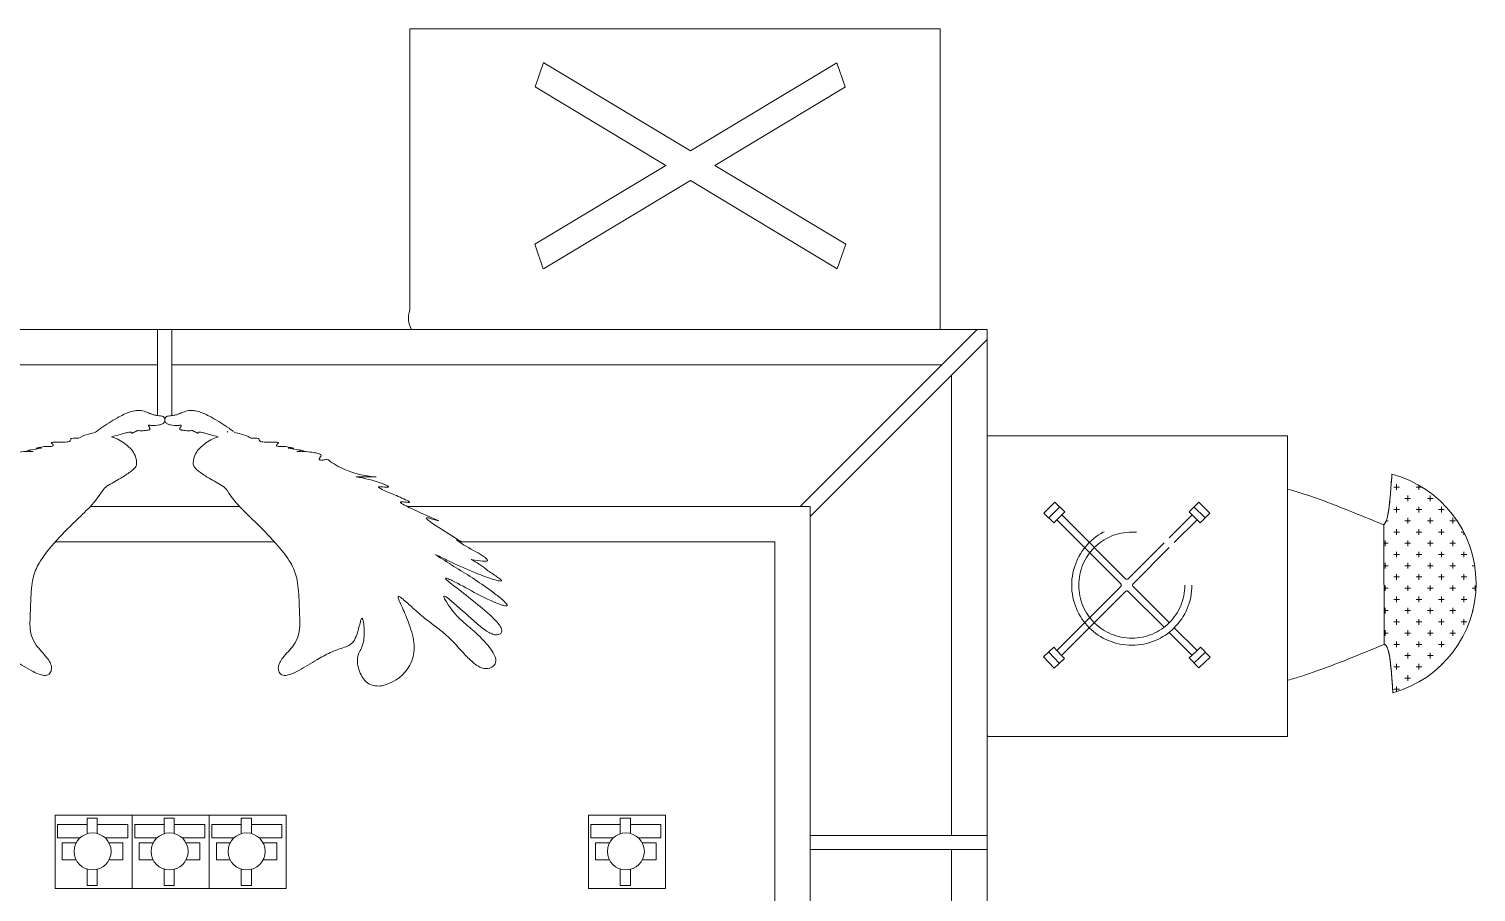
# Model space of a CAD drawing. Extents: x 3270 to 6851, y -140 to 2884.
# Drawn here: x 5317.5 to 5726.6, y 846.2 to 1090.2 of the extents above; entities that cross this region are included whole.
import ezdxf

# ---------------------------------------------------------------- set-up
doc = ezdxf.new("R2010")
doc.units = 0
doc.header["$LTSCALE"] = 20
doc.linetypes.add('ACAD_ISO03W100', pattern=[30, 12, -18])
doc.layers.get('0').update_dxf_attribs({"linetype": 'CONTINUOUS', "lineweight": 15})
for name, color, linetype, lineweight in [('_TOLAN_gorunus 3', 251, 'CONTINUOUS', 5), ('e4rft', 56, 'CONTINUOUS', 9), ('Ö-MOBİLYA', 31, 'CONTINUOUS', 18)]:
    doc.layers.add(name, color=color, linetype=linetype, lineweight=lineweight)

msp = doc.modelspace()

# ---------------------------------------------------------------- linework, layer by layer
for p, q in [((5353.88, 980.94), (5353.88, 1005.24)), ((5357.88, 980.92), (5357.88, 1005.24)), ((5535.55, 955.24), (5585.55, 1005.24)), ((5538.38, 952.42), (5588.38, 1002.42)), ((5334.87, 955.24), (5377.02, 955.24)), ((5424.36, 955.24), (5538.38, 955.24)), ((5538.38, 955.24), (5538.38, 765.24)), ((5538.38, 862.24), (5588.38, 862.24)), ((5538.38, 858.24), (5588.38, 858.24))]:
    msp.add_line(p, q)
msp.add_lwpolyline([(5123.38, 1005.24), (5588.38, 1005.24), (5588.38, 715.24), (5123.38, 715.24)], close=True)
for points in [[(5136.21, 995.24), (5353.88, 995.24)], [(5357.88, 995.24), (5575.55, 995.24)], [(5578.38, 992.42), (5578.38, 862.24)], [(5324.97, 945.24), (5386.92, 945.24)], [(5439.17, 945.24), (5528.38, 945.24), (5528.38, 775.24), (5438.36, 775.24)], [(5578.38, 858.24), (5578.38, 728.07)]]:
    msp.add_lwpolyline(points)
at = {"layer": '_TOLAN_gorunus 3'}
for p, q in [((5588.38, 975.24), (5673.38, 975.24)), ((5588.38, 975.24), (5673.38, 975.24)), ((5588.38, 890.24), (5673.38, 890.24)), ((5588.38, 890.24), (5673.38, 890.24))]:
    msp.add_line(p, q, dxfattribs=at)
msp.add_lwpolyline([(5588.38, 975.24), (5588.38, 890.24), (5673.38, 890.24), (5673.38, 975.24), (5588.38, 975.24)], dxfattribs=at)
msp.add_lwpolyline([(5588.38, 975.24), (5588.38, 890.24), (5673.38, 890.24), (5673.38, 975.24), (5588.38, 975.24)], dxfattribs=at)
at = {"layer": 'e4rft'}
for p, q in [((5336.58, 976.39), (5336.36, 976.21)), ((5340.89, 974.97), (5340.89, 974.96)), ((5371, 974.97), (5371, 974.96)), ((5373.52, 976.39), (5373.73, 976.21)), ((5324.93, 868), (5346.7, 868)), ((5324.93, 847.2), (5324.93, 868)), ((5346.7, 868), (5346.7, 847.2)), ((5346.7, 868), (5368.48, 868)), ((5346.7, 847.2), (5346.7, 868)), ((5368.48, 868), (5368.48, 847.2)), ((5368.48, 868), (5390.25, 868)), ((5368.48, 847.2), (5368.48, 868)), ((5390.25, 868), (5390.25, 847.2)), ((5475.7, 868), (5497.47, 868)), ((5475.7, 847.2), (5475.7, 868)), ((5497.47, 868), (5497.47, 847.2)), ((5325.62, 861.6), (5325.62, 865.3)), ((5325.62, 865.3), (5333.92, 865.3)), ((5333.92, 862.71), (5333.92, 867.08)), ((5333.92, 867.08), (5336.84, 867.08)), ((5336.84, 867.08), (5336.84, 862.78)), ((5336.84, 865.3), (5345.42, 865.3)), ((5345.42, 865.3), (5345.42, 861.6)), ((5347.4, 861.6), (5347.4, 865.3)), ((5347.4, 865.3), (5355.7, 865.3)), ((5355.7, 862.71), (5355.7, 867.08)), ((5355.7, 867.08), (5358.61, 867.08)), ((5358.61, 867.08), (5358.61, 862.78)), ((5358.61, 865.3), (5367.2, 865.3)), ((5367.2, 865.3), (5367.2, 861.6)), ((5369.17, 861.6), (5369.17, 865.3)), ((5369.17, 865.3), (5377.47, 865.3)), ((5377.47, 862.71), (5377.47, 867.08)), ((5377.47, 867.08), (5380.39, 867.08)), ((5380.39, 867.08), (5380.39, 862.78)), ((5380.39, 865.3), (5388.97, 865.3)), ((5388.97, 865.3), (5388.97, 861.6)), ((5476.39, 861.6), (5476.39, 865.3)), ((5476.39, 865.3), (5484.69, 865.3)), ((5484.69, 862.71), (5484.69, 867.08)), ((5484.69, 867.08), (5487.61, 867.08)), ((5487.61, 867.08), (5487.61, 862.78)), ((5487.61, 865.3), (5496.19, 865.3)), ((5496.19, 865.3), (5496.19, 861.6)), ((5331.99, 861.6), (5325.62, 861.6)), ((5326.94, 855.31), (5326.94, 860.14)), ((5326.94, 860.14), (5330.86, 860.14)), ((5345.42, 861.6), (5339.01, 861.6)), ((5340.14, 860.14), (5344.06, 860.14)), ((5344.06, 860.14), (5344.06, 855.31)), ((5353.76, 861.6), (5347.4, 861.6)), ((5348.71, 855.31), (5348.71, 860.14)), ((5348.71, 860.14), (5352.63, 860.14)), ((5367.2, 861.6), (5360.78, 861.6)), ((5361.91, 860.14), (5365.83, 860.14)), ((5365.83, 860.14), (5365.83, 855.31)), ((5375.54, 861.6), (5369.17, 861.6)), ((5370.49, 855.31), (5370.49, 860.14)), ((5370.49, 860.14), (5374.41, 860.14)), ((5388.97, 861.6), (5382.56, 861.6)), ((5383.68, 860.14), (5387.6, 860.14)), ((5387.6, 860.14), (5387.6, 855.31)), ((5482.76, 861.6), (5476.39, 861.6)), ((5477.71, 855.31), (5477.71, 860.14)), ((5477.71, 860.14), (5481.63, 860.14)), ((5496.19, 861.6), (5489.78, 861.6)), ((5490.9, 860.14), (5494.82, 860.14)), ((5494.82, 860.14), (5494.82, 855.31)), ((5330.86, 855.31), (5326.94, 855.31)), ((5344.06, 855.31), (5340.14, 855.31)), ((5352.63, 855.31), (5348.71, 855.31)), ((5365.83, 855.31), (5361.91, 855.31)), ((5374.41, 855.31), (5370.49, 855.31)), ((5387.6, 855.31), (5383.68, 855.31)), ((5481.63, 855.31), (5477.71, 855.31)), ((5494.82, 855.31), (5490.9, 855.31)), ((5333.92, 848.1), (5333.92, 852.74)), ((5336.84, 852.67), (5336.84, 848.1)), ((5355.7, 848.1), (5355.7, 852.74)), ((5358.61, 852.67), (5358.61, 848.1)), ((5377.47, 848.1), (5377.47, 852.74)), ((5380.39, 852.67), (5380.39, 848.1)), ((5484.69, 848.1), (5484.69, 852.74)), ((5487.61, 852.67), (5487.61, 848.1)), ((5346.7, 847.2), (5324.93, 847.2)), ((5336.84, 848.1), (5333.92, 848.1)), ((5368.48, 847.2), (5346.7, 847.2)), ((5358.61, 848.1), (5355.7, 848.1)), ((5390.25, 847.2), (5368.48, 847.2)), ((5380.39, 848.1), (5377.47, 848.1)), ((5497.47, 847.2), (5475.7, 847.2)), ((5487.61, 848.1), (5484.69, 848.1))]:
    msp.add_line(p, q, dxfattribs=at)
for points in [[(5336.58, 976.39, -0.021633), (5337.82, 977.33, -0.023724), (5342.53, 980.3, -0.017695), (5344.28, 981.22, -0.024483), (5345.78, 981.84, -0.040149), (5347.32, 982.27, -0.03998), (5348.35, 982.38, -0.077482), (5350.04, 982.15, -0.020775), (5350.79, 981.89, 0.002839), (5351.9, 981.46, 0.019846), (5352.69, 981.19, 0.028571), (5353.58, 980.98, 0.016867), (5355.05, 980.79)], [(5375.32, 976.39, 0.021633), (5374.07, 977.33, 0.023724), (5369.36, 980.3, 0.017695), (5367.61, 981.22, 0.024483), (5366.12, 981.84, 0.040149), (5364.57, 982.27, 0.03998), (5363.54, 982.38, 0.077482), (5361.85, 982.15, 0.020775), (5361.1, 981.89, -0.002839), (5359.99, 981.46, -0.019846), (5359.2, 981.19, -0.028571), (5358.32, 980.98, -0.016867), (5356.85, 980.79)], [(5355.05, 980.79, -0.051461), (5355.47, 980.63, -0.143185), (5355.79, 980.32, -0.049684), (5355.88, 980.11, -0.081305), (5355.96, 979.66, -0.214332), (5355.62, 978.85, -0.068743), (5355.26, 978.59, -0.043623), (5354.84, 978.41, -0.023769), (5354.41, 978.29, -0.082482), (5352.21, 978.14, -0.00618), (5351.79, 978.18, 0.025605), (5351.5, 978.21, 0.17655), (5351.35, 978.17, 0.19468), (5351.33, 978.12, 0.09781), (5351.34, 978.04, 0.035304), (5351.39, 977.93, 0.006541), (5351.55, 977.64, -0.039655), (5351.69, 977.33, -0.05579), (5351.73, 977.19, -0.112977), (5351.72, 977.07, -0.133114), (5351.65, 976.98, -0.079723), (5351.54, 976.91, -0.038625), (5351.36, 976.86, -0.017607), (5351.14, 976.82, -0.007781), (5349.79, 976.64, -0.014826), (5349.26, 976.6, -0.089396), (5348.42, 976.7, 0.146302), (5348.15, 976.69, 0.044167), (5347.97, 976.62, -0.022303), (5346.86, 976.02, -0.025917), (5346.75, 975.98, -0.09308), (5346.65, 975.97, -0.217472), (5346.61, 975.99, -0.079503), (5346.57, 976.1, 0.206359), (5346.48, 976.23, 0.086084), (5346.35, 976.27, 0.057534), (5346.09, 976.28, 0.038394), (5345.45, 976.18, -0.017513), (5344.27, 975.88, 0.02918), (5343.6, 975.68, -0.014699), (5342.92, 975.46, -0.015923), (5340.89, 974.97)], [(5356.85, 980.79, 0.051461), (5356.42, 980.63, 0.143185), (5356.11, 980.32, 0.049684), (5356.01, 980.11, 0.081305), (5355.93, 979.66, 0.214332), (5356.27, 978.85, 0.068743), (5356.63, 978.59, 0.043623), (5357.05, 978.41, 0.023769), (5357.49, 978.29, 0.082482), (5359.68, 978.14, 0.00618), (5360.1, 978.18, -0.025605), (5360.39, 978.21, -0.17655), (5360.54, 978.17, -0.19468), (5360.56, 978.12, -0.09781), (5360.55, 978.04, -0.035304), (5360.5, 977.93, -0.006541), (5360.34, 977.64, 0.039655), (5360.2, 977.33, 0.05579), (5360.16, 977.19, 0.112977), (5360.17, 977.07, 0.133114), (5360.24, 976.98, 0.079723), (5360.36, 976.91, 0.038625), (5360.53, 976.86, 0.017607), (5360.75, 976.82, 0.007781), (5362.11, 976.64, 0.014826), (5362.63, 976.6, 0.089396), (5363.47, 976.7, -0.146302), (5363.74, 976.69, -0.044167), (5363.93, 976.62, 0.022303), (5365.04, 976.02, 0.025917), (5365.15, 975.98, 0.09308), (5365.24, 975.97, 0.217472), (5365.28, 975.99, 0.079503), (5365.32, 976.1, -0.206359), (5365.42, 976.23, -0.086084), (5365.54, 976.27, -0.057534), (5365.8, 976.28, -0.038394), (5366.44, 976.18, 0.017513), (5367.62, 975.88, -0.02918), (5368.29, 975.68, 0.014699), (5368.97, 975.46, 0.015923), (5371, 974.97)], [(5340.89, 974.96, -0.092776), (5344.79, 972.87, -0.047842), (5346.47, 971.32, -0.162774), (5347.95, 967.69, -0.247492), (5347.16, 965.84, -0.027481), (5346.18, 965.04, -0.030887), (5343.44, 963.24, 0.029693), (5339.57, 960.94, 0.07004), (5338.26, 959.7, -0.061556), (5334.21, 954.57, -0.007258), (5330.02, 950.49, 0.021948), (5323.92, 944.05, 0.042161), (5320.39, 939.24, 0.079049), (5318.7, 935, 0.030873), (5318.24, 932.04, 0.014238), (5318.03, 928.84, -0.00114), (5317.84, 923.81, 0.027037), (5317.82, 921.26, 0.060559), (5318.25, 918.68, 0.081131), (5319.56, 916.05, 0.028166), (5321.04, 914.27, -0.017617), (5322.6, 912.46, -0.053512), (5323.49, 911.08, -0.099715), (5323.88, 909.68, -0.12047), (5323.62, 908.37, -0.240247), (5322.55, 907.52, -0.076995), (5321.77, 907.48, -0.065162), (5320.35, 907.82, -0.035534), (5318.11, 908.85, -0.012489), (5312.99, 911.86, 0.027008)], [(5316.93, 970.99, -0.036548), (5317.96, 971.23, 0.00816), (5321.08, 971.74, -0.016631), (5319.62, 971.65, -1.844379), (5319.68, 971.71, -0.024295), (5320.55, 971.92, -0.02512), (5322.25, 972.2, -0.062292), (5323.37, 972.17, 0.116737), (5324.2, 972.3, 0.286678), (5324.4, 972.51, 0.209114), (5324.26, 972.79, 0.033951), (5324, 973.01, -0.342403), (5323.83, 973.28, -0.156416), (5324.03, 973.36, -0.031867), (5324.45, 973.41, -0.016974), (5326.41, 973.41, 0.034168), (5328.28, 973.47, 0.076456), (5328.93, 973.63, 0.220663), (5329.27, 973.98, -0.089132), (5329.38, 974.33, -0.195452), (5329.62, 974.49, -0.074663), (5330.56, 974.52, 0.105394), (5331.84, 974.65, -0.067036), (5334.37, 975.7, -0.020907), (5336.36, 976.21)], [(5371, 974.96, 0.092776), (5367.1, 972.87, 0.047842), (5365.42, 971.32, 0.162774), (5363.95, 967.69, 0.247492), (5364.73, 965.84, 0.027481), (5365.71, 965.04, 0.030887), (5368.45, 963.24, -0.029693), (5372.32, 960.94, -0.07004), (5373.63, 959.7, 0.061556), (5377.68, 954.57, 0.007258), (5381.87, 950.49, -0.021948), (5387.97, 944.05, -0.042161), (5391.51, 939.24, -0.079049), (5393.2, 935, -0.030873), (5393.65, 932.04, -0.014238), (5393.86, 928.84, 0.00114), (5394.05, 923.81, -0.027037), (5394.08, 921.26, -0.060559), (5393.64, 918.68, -0.081131), (5392.33, 916.05, -0.028166), (5390.86, 914.27, 0.017617), (5389.29, 912.46, 0.053512), (5388.4, 911.08, 0.099715), (5388.01, 909.68, 0.12047), (5388.27, 908.37, 0.240247), (5389.35, 907.52, 0.076995), (5390.12, 907.48, 0.065162), (5391.54, 907.82, 0.035534), (5393.78, 908.85, 0.012489), (5398.9, 911.86, -0.027008), (5402.68, 913.93, -0.02942), (5404.88, 914.8, 0.006879), (5406.76, 915.44, 0.063507), (5408.31, 916.2, 0.104542), (5409.51, 917.47, 0.062488), (5410.37, 919.51, 0.01498), (5411.2, 922.71, -0.087785), (5411.51, 923.55, -0.572951), (5411.7, 923.6, -0.141001), (5411.98, 922.89, -0.036547), (5412.24, 920.96, -0.030158), (5412.27, 918.56, -0.055072), (5411.95, 916.4, -0.049053), (5411.31, 914.82, 0.026627), (5410.67, 913.45, 0.111288), (5410.37, 911.29, 0.103497), (5411.64, 907.17, 0.187692), (5414.5, 904.74, 0.083639), (5416.29, 904.48, 0.064401), (5418.2, 904.78, 0.194315), (5425.2, 910.39, 0.130383), (5426.43, 915.35, 0.047713), (5426.09, 918.2, 0.028903), (5425.29, 921.1, 0.017066), (5424.26, 923.86, 0.004198), (5422.35, 928.22, -0.047926), (5421.92, 929.44, -0.478938), (5422.01, 929.79, -0.166167), (5422.32, 929.7, -0.049351), (5423.18, 929.08, -0.008295), (5425.99, 926.61, 0.011018), (5429.48, 923.59, 0.009554), (5431.78, 921.81, -0.019002), (5435.11, 919.2, -0.025467), (5437.32, 917.09, -0.004909), (5440.65, 913.48, 0.034855), (5443.4, 910.87, 0.052068), (5445.01, 909.83, 0.095346), (5446.59, 909.39, 0.18895), (5448.85, 910.14, 0.21638), (5449.5, 911.54, 0.071143), (5449.39, 912.4, 0.046275), (5449.04, 913.33, 0.051148), (5447.76, 915.35, 0.026849), (5445.96, 917.44, 0.016407), (5443.93, 919.42, 0.003501), (5440.1, 922.77, -0.088013), (5435.02, 929.17, -0.137003), (5434.82, 929.81, -0.369487), (5434.92, 929.89, -0.129992), (5435.46, 929.65, -0.033014), (5436.99, 928.47, -0.002187), (5443.22, 922.96, 0.019119), (5446.27, 920.46, 0.028742), (5447.58, 919.6, 0.055421), (5448.75, 919.08, 0.140282), (5450.24, 919.03, 0.116882), (5450.89, 919.36, 0.252031), (5451.18, 920.16, 0.084632), (5450.97, 920.88, 0.061514), (5450.14, 922.16, 0.038693), (5447.7, 924.7, 0.019793), (5437.08, 933.23, -0.021842), (5435.55, 934.52, -0.240714), (5435.26, 934.96, -0.193895), (5435.32, 934.98, -0.105424), (5435.81, 934.86, -0.0234), (5437.06, 934.32, -0.012613), (5443.38, 930.95, 0.040655), (5451.03, 927.46, 0.030959), (5452.07, 927.16, 0.146144), (5452.64, 927.15, 0.452072), (5452.69, 927.44, 0.075306), (5452.28, 927.99, 0.033758), (5450.97, 929.21, 0.015238), (5448.21, 931.35, 0.012114), (5442.9, 935.05, -0.000874), (5432.45, 941.58, -0.340433), (5432.59, 941.54, -0.011778), (5433.44, 941.14, 0.001877), (5436.99, 939.45, 0.013505), (5443.95, 936.4, 0.025245), (5449.28, 934.49, 0.027467), (5450.49, 934.2, 0.171674), (5451.08, 934.21, 0.378355), (5451.08, 934.36, 0.068526), (5450.84, 934.61, 0.027334), (5449.83, 935.37, -0.000258), (5446.92, 937.32, 0.065152), (5442.51, 940.25, -0.010115), (5442.99, 940.16, 0.02359), (5445.77, 939.78, 0.078199), (5447, 939.79, 0.283746), (5447.18, 939.96, 0.199601), (5447.09, 940.21, 0.07183), (5446.23, 940.96, 0.023182), (5443.87, 942.43, -0.033899), (5438.42, 945.77, -1.465016), (5438.4, 945.84, -0.066109), (5439.25, 945.47, 0.136514), (5439.84, 945.21, 0.038142), (5439.58, 945.4, -0.009316), (5431.31, 950.65, -0.024165), (5430.18, 951.52, -0.09662), (5429.87, 951.87, -0.550337), (5429.95, 952.03, -0.119994), (5430.58, 951.99, 0.024976), (5433.3, 951.22, 0.034886), (5433.03, 951.36, -0.007578), (5425.08, 954.89, -0.020271), (5423.17, 955.89, -0.079586), (5422.57, 956.35, -0.593375), (5422.6, 956.53, -0.112567), (5423.12, 956.56, -0.009325), (5424.24, 956.43, 0.06217), (5425.06, 956.39, 0.625211), (5425.11, 956.48, 0.10301), (5424.93, 956.65, 0.032651), (5423.98, 957.16, 0.010147), (5419.83, 958.97, -0.033169), (5416.54, 960.5, -0.086368), (5416.35, 960.66, -0.735542), (5416.5, 960.8, -0.044637), (5417.11, 960.8, 0.025791), (5418.88, 960.66, 0.123847), (5419.16, 960.72, 0.514101), (5419.16, 960.85, 0.092292), (5418.48, 961.26, 0.021661), (5417.12, 961.82, 0.047666), (5410.02, 963.61, -0.112791), (5410.2, 963.63, -0.001409), (5415.71, 963.61, 0.01798), (5415.29, 963.66, -0.082594), (5406.77, 965.67, -0.054716), (5402.17, 968.39, 0.285404), (5401.5, 968.49, -0.044233), (5400.24, 968.33, -0.070341), (5399.82, 968.38, -0.229408), (5399.59, 968.55, -0.229195), (5399.66, 968.89, -0.017568), (5400.05, 969.41, 0.360693), (5400.05, 969.81, 0.104086), (5399.75, 970.03, 0.060094), (5398.98, 970.3, 0.027919), (5397.53, 970.55, 0.050167), (5393.21, 970.82, 0.042977), (5394.94, 970.84, 0.501701), (5395.09, 970.91, 0.166503), (5394.96, 970.99, 0.036548), (5393.93, 971.23, -0.00816), (5390.81, 971.74, 0.016631), (5392.27, 971.65, 1.844379), (5392.21, 971.71, 0.024295), (5391.34, 971.92, 0.02512), (5389.64, 972.2, 0.062292), (5388.52, 972.17, -0.116737), (5387.69, 972.3, -0.286678), (5387.49, 972.51, -0.209114), (5387.64, 972.79, -0.033951), (5387.9, 973.01, 0.342403), (5388.07, 973.28, 0.156416), (5387.86, 973.36, 0.031867), (5387.44, 973.41, 0.016974), (5385.48, 973.41, -0.034168), (5383.61, 973.47, -0.076456), (5382.96, 973.63, -0.220663), (5382.62, 973.98, 0.089132), (5382.52, 974.33, 0.195452), (5382.28, 974.49, 0.074663), (5381.33, 974.52, -0.105394), (5380.06, 974.65, 0.067036), (5377.53, 975.7, 0.020907), (5375.53, 976.21)], [(5314.36, 970.55, -0.050167), (5318.69, 970.82, -0.042977), (5316.95, 970.84, -0.501701)]]:
    msp.add_lwpolyline(points, format="xyb", dxfattribs=at)
for centre in [(5335.5, 857.72), (5357.27, 857.72), (5379.05, 857.72), (5486.27, 857.72)]:
    msp.add_circle(centre, 5.23, dxfattribs=at)
at = {"layer": 'Ö-MOBİLYA'}
for p, q in [((5425.17, 1010.74), (5425.17, 1090.24)), ((5425.17, 1090.24), (5575.17, 1090.24)), ((5575.17, 1090.24), (5575.17, 1005.24)), ((5460.65, 1073.86), (5463.02, 1080.72)), ((5462.92, 1022.43), (5460.53, 1029.37)), ((5575.17, 1005.24), (5425.67, 1005.24)), ((5673.38, 975.24), (5588.38, 975.24)), ((5588.38, 975.24), (5588.38, 890.74)), ((5673.38, 890.24), (5673.38, 975.24)), ((5704.16, 959.91), (5704.16, 961.5)), ((5704.96, 960.71), (5703.37, 960.71)), ((5708.13, 957.53), (5706.54, 957.53)), ((5707.34, 956.74), (5707.34, 958.33)), ((5711.31, 960.71), (5709.72, 960.71)), ((5710.51, 959.91), (5710.51, 961.24)), ((5714.48, 957.53), (5712.89, 957.53)), ((5713.69, 956.74), (5713.69, 958.33)), ((5704.96, 954.36), (5703.37, 954.36)), ((5704.16, 953.56), (5704.16, 955.15)), ((5711.31, 954.36), (5709.72, 954.36)), ((5710.51, 953.56), (5710.51, 955.15)), ((5717.66, 954.36), (5716.07, 954.36)), ((5716.86, 953.56), (5716.86, 955.15)), ((5700.53, 950.03, 33.61), (5700.69, 916.26, 32.32)), ((5700.53, 950.03), (5700.69, 916.26)), ((5700.53, 950.03), (5700.69, 916.26)), ((5700.99, 950.39), (5700.99, 950.65)), ((5701.78, 951.18), (5701.24, 951.18)), ((5708.13, 951.18), (5706.54, 951.18)), ((5707.34, 950.39), (5707.34, 951.98)), ((5714.48, 951.18), (5712.89, 951.18)), ((5713.69, 950.39), (5713.69, 951.98)), ((5720.83, 951.18), (5719.24, 951.18)), ((5720.04, 950.39), (5720.04, 951.98)), ((5700.99, 944.04), (5700.99, 945.63)), ((5704.96, 948.01), (5703.37, 948.01)), ((5704.16, 947.21), (5704.16, 948.8)), ((5707.34, 944.04), (5707.34, 945.63)), ((5711.31, 948.01), (5709.72, 948.01)), ((5710.51, 947.21), (5710.51, 948.8)), ((5713.69, 944.04), (5713.69, 945.63)), ((5717.66, 948.01), (5716.07, 948.01)), ((5716.86, 947.21), (5716.86, 948.8)), ((5720.04, 944.04), (5720.04, 945.63)), ((5723.14, 948.01), (5722.42, 948.01)), ((5723.21, 947.21), (5723.21, 947.87)), ((5701.78, 944.83), (5700.55, 944.83)), ((5704.96, 941.66), (5703.37, 941.66)), ((5704.16, 940.86), (5704.16, 942.45)), ((5708.13, 944.83), (5706.54, 944.83)), ((5711.31, 941.66), (5709.72, 941.66)), ((5710.51, 940.86), (5710.51, 942.45)), ((5714.48, 944.83), (5712.89, 944.83)), ((5717.66, 941.66), (5716.07, 941.66)), ((5716.86, 940.86), (5716.86, 942.45)), ((5720.83, 944.83), (5719.24, 944.83)), ((5724.01, 941.66), (5722.42, 941.66)), ((5723.21, 940.86), (5723.21, 942.45)), ((5701.78, 938.48), (5700.58, 938.48)), ((5700.99, 937.69), (5700.99, 939.28)), ((5708.13, 938.48), (5706.54, 938.48)), ((5707.34, 937.69), (5707.34, 939.28)), ((5714.48, 938.48), (5712.89, 938.48)), ((5713.69, 937.69), (5713.69, 939.28)), ((5720.83, 938.48), (5719.24, 938.48)), ((5720.04, 937.69), (5720.04, 939.28)), ((5726.25, 938.48), (5725.59, 938.48)), ((5700.99, 931.34), (5700.99, 932.93)), ((5704.96, 935.31), (5703.37, 935.31)), ((5704.16, 934.51), (5704.16, 936.1)), ((5707.34, 931.34), (5707.34, 932.93)), ((5711.31, 935.31), (5709.72, 935.31)), ((5710.51, 934.51), (5710.51, 936.1)), ((5713.69, 931.34), (5713.69, 932.93)), ((5717.66, 935.31), (5716.07, 935.31)), ((5716.86, 934.51), (5716.86, 936.1)), ((5720.04, 931.34), (5720.04, 932.93)), ((5724.01, 935.31), (5722.42, 935.31)), ((5723.21, 934.51), (5723.21, 936.1)), ((5726.39, 931.34), (5726.39, 932.93)), ((5701.78, 932.13), (5700.61, 932.13)), ((5704.96, 928.96), (5703.37, 928.96)), ((5704.16, 928.16), (5704.16, 929.75)), ((5708.13, 932.13), (5706.54, 932.13)), ((5711.31, 928.96), (5709.72, 928.96)), ((5710.51, 928.16), (5710.51, 929.75)), ((5714.48, 932.13), (5712.89, 932.13)), ((5717.66, 928.96), (5716.07, 928.96)), ((5716.86, 928.16), (5716.86, 929.75)), ((5720.83, 932.13), (5719.24, 932.13)), ((5724.01, 928.96), (5722.42, 928.96)), ((5723.21, 928.16), (5723.21, 929.75)), ((5726.62, 932.13), (5725.59, 932.13)), ((5701.78, 925.78), (5700.64, 925.78)), ((5700.99, 924.99), (5700.99, 926.58)), ((5708.13, 925.78), (5706.54, 925.78)), ((5707.34, 924.99), (5707.34, 926.58)), ((5714.48, 925.78), (5712.89, 925.78)), ((5713.69, 924.99), (5713.69, 926.58)), ((5720.83, 925.78), (5719.24, 925.78)), ((5720.04, 924.99), (5720.04, 926.58)), ((5725.72, 925.78), (5725.59, 925.78)), ((5704.96, 922.61), (5703.37, 922.61)), ((5704.16, 921.81), (5704.16, 923.4)), ((5711.31, 922.61), (5709.72, 922.61)), ((5710.51, 921.81), (5710.51, 923.4)), ((5717.66, 922.61), (5716.07, 922.61)), ((5716.86, 921.81), (5716.86, 923.4)), ((5724.01, 922.61), (5722.42, 922.61)), ((5723.21, 921.81), (5723.21, 923.4)), ((5701.78, 919.43), (5700.67, 919.43)), ((5700.99, 918.64), (5700.99, 920.23)), ((5704.16, 915.46), (5704.16, 917.05)), ((5708.13, 919.43), (5706.54, 919.43)), ((5707.34, 918.64), (5707.34, 920.23)), ((5710.51, 915.46), (5710.51, 917.05)), ((5714.48, 919.43), (5712.89, 919.43)), ((5713.69, 918.64), (5713.69, 920.23)), ((5716.86, 915.46), (5716.86, 917.05)), ((5720.83, 919.43), (5719.24, 919.43)), ((5720.04, 918.64), (5720.04, 920.23)), ((5704.96, 916.26), (5703.37, 916.26)), ((5708.13, 913.08), (5706.54, 913.08)), ((5707.34, 912.29), (5707.34, 913.88)), ((5711.31, 916.26), (5709.72, 916.26)), ((5714.48, 913.08), (5712.89, 913.08)), ((5713.69, 912.29), (5713.69, 913.88)), ((5717.66, 916.26), (5716.07, 916.26)), ((5719.34, 913.08), (5719.24, 913.08)), ((5704.96, 909.91), (5703.37, 909.91)), ((5704.16, 909.11), (5704.16, 910.7)), ((5711.31, 909.91), (5709.72, 909.91)), ((5710.51, 909.11), (5710.51, 910.7)), ((5716.33, 909.91), (5716.07, 909.91)), ((5716.86, 910.41), (5716.86, 910.7)), ((5704.16, 902.89), (5704.16, 904.35)), ((5708.13, 906.73), (5706.54, 906.73)), ((5707.34, 905.94), (5707.34, 907.53)), ((5704.96, 903.56), (5703.37, 903.56)), ((5588.88, 890.24), (5673.38, 890.24))]:
    msp.add_line(p, q, dxfattribs=at)
at = {"layer": 'Ö-MOBİLYA', "linetype": 'ACAD_ISO03W100', "ltscale": 0.3}
for p, q in [((5463.07, 1080.7), (5504.51, 1055.78)), ((5545.95, 1080.7), (5504.51, 1055.78)), ((5548.32, 1073.85), (5545.95, 1080.7)), ((5460.65, 1073.86), (5497.58, 1051.61)), ((5548.37, 1073.86), (5511.43, 1051.61)), ((5497.58, 1051.61), (5460.57, 1029.36)), ((5511.43, 1051.61), (5548.44, 1029.36)), ((5504.51, 1047.44), (5462.96, 1022.41)), ((5504.51, 1047.44), (5546.05, 1022.41)), ((5546.05, 1022.41), (5548.44, 1029.36)), ((5604.44, 953.38), (5607.56, 956.5)), ((5607.24, 950.59), (5604.44, 953.38)), ((5605.3, 954.24), (5605.29, 954.24)), ((5605.3, 954.24), (5605.29, 954.24)), ((5605.84, 951.99), (5608.96, 955.11)), ((5606.71, 955.65), (5606.7, 955.66)), ((5606.71, 955.65), (5606.7, 955.66)), ((5610.36, 953.71), (5607.56, 956.5)), ((5609.5, 952.86), (5610.36, 953.71)), ((5645.5, 953.71), (5648.29, 956.5)), ((5646.36, 952.86), (5645.5, 953.71)), ((5650.02, 951.99), (5646.9, 955.11)), ((5651.41, 953.38), (5648.29, 956.5)), ((5648.62, 950.59), (5651.41, 953.38)), ((5649.15, 955.65), (5649.15, 955.66)), ((5650.56, 954.24), (5650.57, 954.24)), ((5608.09, 951.45), (5607.24, 950.59)), ((5608.09, 951.45), (5609.5, 952.86)), ((5626.19, 933.35), (5608.09, 951.45)), ((5627.57, 934.79), (5609.5, 952.86)), ((5639.84, 946.35), (5646.36, 952.86)), ((5641.34, 945.02), (5647.77, 951.45)), ((5647.77, 951.45), (5646.36, 952.86)), ((5647.77, 951.45), (5648.62, 950.59)), ((5628.28, 934.79), (5638.42, 944.92)), ((5629.67, 933.35), (5639.92, 943.6)), ((5626.19, 932.64), (5608.08, 914.54)), ((5627.57, 931.2), (5609.45, 913.08)), ((5628.28, 931.2), (5638.42, 921.07)), ((5629.67, 932.64), (5639.92, 922.39)), ((5641.34, 920.97), (5647.77, 914.54)), ((5639.84, 919.64), (5646.32, 913.16)), ((5607.27, 915.43), (5604.38, 912.72)), ((5604.38, 912.72), (5607.4, 909.5)), ((5605.83, 914.07), (5608.84, 910.85)), ((5608.08, 914.54), (5607.27, 915.43)), ((5608.08, 914.54), (5609.45, 913.08)), ((5609.45, 913.08), (5610.29, 912.21)), ((5646.44, 913.27), (5645.56, 912.45)), ((5645.56, 912.45), (5648.29, 909.59)), ((5647.89, 914.65), (5646.44, 913.27)), ((5650.12, 914.06), (5646.92, 911.02)), ((5647.89, 914.65), (5648.75, 915.49)), ((5651.48, 912.63), (5648.29, 909.59)), ((5648.75, 915.49), (5651.48, 912.63)), ((5605, 912.05), (5604.99, 912.04)), ((5605.29, 911.75), (5605.29, 911.74)), ((5605.47, 911.55), (5605.46, 911.54)), ((5606.32, 910.64), (5606.31, 910.63)), ((5610.29, 912.21), (5607.4, 909.5)), ((5649.16, 910.42), (5649.17, 910.41)), ((5650.06, 911.28), (5650.06, 911.27)), ((5650.56, 911.75), (5650.57, 911.74))]:
    msp.add_line(p, q, dxfattribs=at)
for radius in [17, 15]:
    msp.add_circle((5629.32, 932.99), radius, dxfattribs=at)
at = {"layer": 'Ö-MOBİLYA'}
for centre, radius, start, end in [((5431.57, 1008.55), 6.76, 161.0958, 209.293), ((5048.32, 1009.21), 656.07, 355.74038, 356.08139), ((5048.32, 1009.21), 656.07, 355.74038, 356.08139), ((5694.64, 933.44, 97.96), 32, 285.3906, 75.135), ((5694.64, 933.44), 32, 285.3906, 75.135), ((5694.64, 933.44), 32, 285.3906, 75.135), ((5655.14, 890.17), 72.29, 72.2345, 75.3844), ((5629.39, 810.08), 156.42, 68.8654, 72.2021), ((5622.87, 965.04), 79.81, 352.9474, 354.8802), ((5622.87, 965.04), 79.81, 352.9474, 354.8802), ((5530.55, 973.37), 172.51, 354.8637, 355.7169), ((5530.55, 973.37), 172.51, 354.8637, 355.7169), ((5554.35, 612.98), 367.31, 67.9951, 69.0338), ((5281.07, -60.91), 1094.51, 67.46532, 67.94895), ((5679.11, 957.42), 23.05, 347.8437, 350.778), ((5679.11, 957.42), 23.05, 347.8437, 350.778), ((5659.9, 960.51), 42.51, 350.8242, 352.8884), ((5659.9, 960.51), 42.51, 350.8242, 352.8884), ((5696.1, 953.93), 5.9, 318.6556, 320.9029), ((5696.71, 953.42), 5.11, 318.4812, 321.0773), ((5698.09, 952.35), 3.35, 320.407, 337.8347), ((5698.15, 952.31), 3.29, 320.3148, 329.3617), ((5697.67, 952.56), 3.83, 329.8018, 337.3025), ((5695.24, 953.54), 6.45, 337.5266, 343.4336), ((5695.24, 953.54), 6.45, 337.5266, 343.4336), ((5689.79, 955.14), 12.13, 343.5599, 347.7703), ((5689.79, 955.14), 12.13, 343.5599, 347.7703), ((5554.51, 1253.31), 367.31, 290.9662, 292.0049), ((5281.22, 1927.2), 1094.51, 292.05105, 292.53468), ((5699.61, 914.02), 2.48, 57.9512, 64.3213), ((5699.77, 914.33), 2.14, 59.7805, 64.6585), ((5700.18, 914.97), 1.38, 33.727, 61.1261), ((5700.2, 914.99), 1.35, 33.4988, 57.5026), ((5699.43, 914.44), 2.29, 26.3427, 34.2346), ((5699.43, 914.44), 2.29, 26.3427, 34.2346), ((5698.09, 913.78), 3.79, 20.3387, 26.3745), ((5698.09, 913.78), 3.79, 20.3387, 26.3745), ((5695.59, 912.84), 6.46, 15.9179, 20.3887), ((5695.59, 912.84), 6.46, 15.9179, 20.3887), ((5691.3, 911.61), 10.93, 12.6582, 15.9608), ((5691.3, 911.61), 10.93, 12.6582, 15.9608), ((5684.37, 910.05), 18.03, 10.2238, 12.6895), ((5681.29, 909.42), 21.17, 9.1926, 12.5063), ((5673.73, 908.11), 28.85, 8.3755, 10.2455), ((5661.02, 906.18), 41.7, 6.9201, 9.1455), ((5629.54, 1056.22), 156.42, 287.7979, 291.1346), ((5654.76, 905.33), 48.02, 6.2601, 8.3669), ((5626.14, 901.98), 76.83, 5.3376, 6.8886), ((5615.75, 900.92), 87.27, 4.8725, 6.348), ((5552.01, 895.21), 151.27, 4.2984, 5.2791), ((5533.44, 893.76), 169.89, 4.3175, 4.9186), ((5655.3, 976.12), 72.29, 284.4861, 287.7655), ((5115.61, 862.68), 588.88, 3.88596, 4.27266), ((5115.61, 862.68), 588.88, 3.88596, 4.27266), ((5588.88, 890.74), 0.5, 180, 270)]:
    msp.add_arc(centre, radius, start, end, dxfattribs=at)
at = {"layer": 'Ö-MOBİLYA', "linetype": 'ACAD_ISO03W100', "ltscale": 0.3}
for centre, start, end in [((5625.83, 932.99), 315, 45), ((5627.93, 935.14), 225, 315), ((5630.02, 932.99), 135, 225), ((5627.93, 930.85), 45, 135)]:
    msp.add_arc(centre, 0.5, start, end, dxfattribs=at)
at = {"layer": 'Ö-MOBİLYA'}
for points in [[(5702.85, 964.38, 97.96), (5702.43, 958.68, 86.77), (5700.53, 950.03, 33.61)], [(5703.14, 902.59, 97.96), (5702.71, 908.28, 86.77), (5700.69, 916.26, 32.32)]]:
    msp.add_spline(points, degree=3, dxfattribs=at)

doc.saveas('drawing.dxf')
